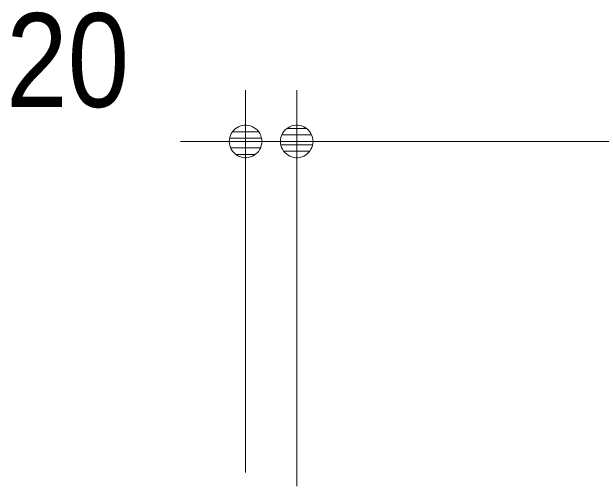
# Model space of a CAD drawing. Units: millimetres, scale not verified. Extents: x -6062 to 6062, y -3045 to 3045.
# Drawn here: x -2225.8 to -1995.6, y 365.2 to 550.7 of the extents above; entities that cross this region are included whole.
import ezdxf
from ezdxf.enums import TextEntityAlignment as Align

# ---------------------------------------------------------------- set-up
doc = ezdxf.new("R2010")
doc.units = ezdxf.units.MM
doc.header["$LTSCALE"] = 20
for name, color, linetype, lineweight in [('0-2_2寸法-1', 7, 'Continuous', 9), ('0-3_0', 7, 'Continuous', 9), ('0-4_2寸法-2', 7, 'Continuous', 9)]:
    doc.layers.add(name, color=color, linetype=linetype, lineweight=lineweight)
doc.styles.add('ＭＳ Ｐゴシック', font='')
doc.styles.get('ＭＳ Ｐゴシック').set_extended_font_data('MS PGothic')

# ---------------------------------------------------------------- blocks, each defined once
blk = doc.blocks.new('_Dot')
at = {"layer": '0-3_0'}
for p, q in [((7.99, 6), (-7.99, 6)), ((-10, 0), (-20, 0)), ((9.78, 2), (-9.78, 2)), ((9.16, -3.98), (-9.16, -3.98)), ((6, -7.98), (-6, -7.98))]:
    blk.add_line(p, q, dxfattribs=at)
for points in [[(10, 0), (9.92, 1.25), (9.69, 2.49), (9.3, 3.68), (8.76, 4.82), (8.09, 5.88), (7.29, 6.85), (6.37, 7.71), (5.36, 8.44), (4.26, 9.05), (3.09, 9.51), (1.87, 9.82), (0.63, 9.98), (-0.63, 9.98), (-1.87, 9.82), (-3.09, 9.51), (-4.26, 9.05), (-5.36, 8.44), (-6.37, 7.71), (-7.29, 6.85), (-8.09, 5.88), (-8.76, 4.82), (-9.3, 3.68), (-9.69, 2.49), (-9.92, 1.25), (-10, 0), (0, 0)], [(-10, 0), (-9.92, -1.25), (-9.69, -2.49), (-9.3, -3.68), (-8.76, -4.82), (-8.09, -5.88), (-7.29, -6.85), (-6.37, -7.71), (-5.36, -8.44), (-4.26, -9.05), (-3.09, -9.51), (-1.87, -9.82), (-0.63, -9.98), (0.63, -9.98), (1.87, -9.82), (3.09, -9.51), (4.26, -9.05), (5.36, -8.44), (6.37, -7.71), (7.29, -6.85), (8.09, -5.88), (8.76, -4.82), (9.3, -3.68), (9.69, -2.49), (9.92, -1.25), (10, 0), (0, 0)]]:
    blk.add_lwpolyline(points, close=True, dxfattribs=at)

msp = doc.modelspace()

# ---------------------------------------------------------------- linework, layer by layer
at = {"layer": '0-2_2寸法-1'}
for p, q in [((-2114.5, 365.25), (-2114.5, 520)), ((-2101.79, 500), (-1232.21, 500))]:
    msp.add_line(p, q, dxfattribs=at)
at = {"layer": '0-4_2寸法-2'}
for p, q in [((-2134.5, 370.6), (-2134.5, 520)), ((-2114.5, 370.6), (-2114.5, 520)), ((-2147.21, 500), (-2159.92, 500)), ((-2114.5, 500), (-2134.5, 500)), ((-2101.79, 500), (-2089.08, 500))]:
    msp.add_line(p, q, dxfattribs=at)

# ---------------------------------------------------------------- block references
at = {"layer": '0-2_2寸法-1', "xscale": 0.6356201, "yscale": 0.6356201, "rotation": 180}
msp.add_blockref('_Dot', (-2114.5, 500), dxfattribs=at)
at = {"layer": '0-4_2寸法-2', "xscale": 0.6356201, "yscale": 0.6356201}
msp.add_blockref('_Dot', (-2134.5, 500), dxfattribs=at)
at = {"layer": '0-4_2寸法-2', "xscale": 0.6356201, "yscale": 0.6356201, "rotation": 180}
msp.add_blockref('_Dot', (-2114.5, 500), dxfattribs=at)

# ---------------------------------------------------------------- texts
at = {"layer": '0-4_2寸法-2', "style": 'ＭＳ Ｐゴシック', "width": 0.9}
msp.add_text('20', height=36.66, dxfattribs=at).set_placement((-2227.98, 502.48), align=Align.BOTTOM_LEFT)

doc.saveas('drawing.dxf')
